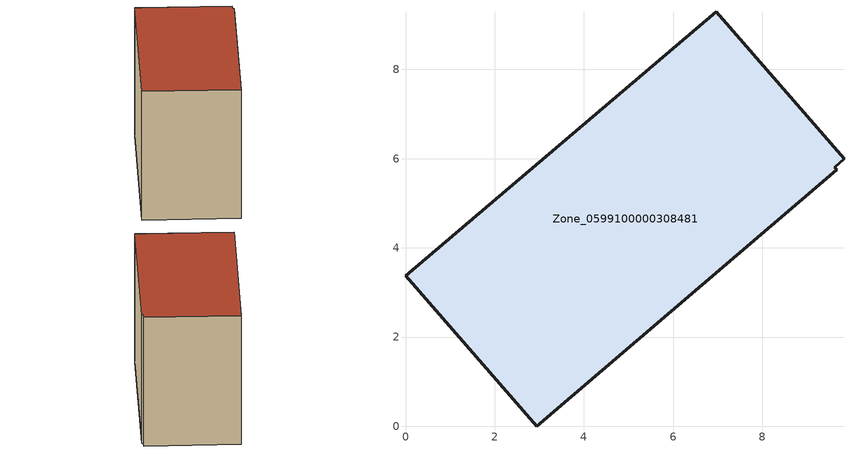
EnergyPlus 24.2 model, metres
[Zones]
Zone_0599100000308481
 floor ground (C_G): 9.62,5.8 9.67,5.75 2.94,0 0,3.37 6.96,9.29 9.83,6 z0
 wall outside (C_F): 9.83,6 6.96,9.29 0,3.37 2.94,0 9.67,5.75 9.62,5.8 9.83,6 z0:6.33
 roof outside (C_R): 9.67,5.75 9.62,5.8 9.83,6 6.96,9.29 0,3.37 2.94,0 z6.33
[BUILDING]
Pand.0599100000308481: North Axis=0; Terrain=City; Loads Convergence Tolerance Value=0.04; Temperature Convergence Tolerance Value=0.4; Solar Distribution=FullExterior; Maximum Number of Warmup Days=25; Minimum Number of Warmup Days=1
[Site:Location]
Rotterdam.The.Hague.AP_ZH_NLD Design_Conditions: Latitude=51.96; Longitude=4.45; Time Zone=1; Elevation=-4.5
[SITE:GROUNDTEMPERATURE:BUILDINGSURFACE]
18, 18, 18, 18, 18, 18, 18, 18, 18, 18, 18, 18
[MATERIAL] Thermal Absorptance=0.9; Solar Absorptance=0.7; Visible Absorptance=0.7
Name | Roughness | Thickness | Conductivity | Density | Specific Heat
G.TI.1946 | MediumSmooth | 0.15 | 1 | 540 | 1210
F.TI.1946 | Rough | 0.3 | 0.857143 | 1920 | 840
R.TI.1946 | MediumRough | 0.2 | 0.1 | 1500 | 1000
[CONSTRUCTION]
C_G: G.TI.1946
C_F: F.TI.1946
C_R: R.TI.1946
[ZONE]
Zone_0599100000308481: Type=1; Multiplier=1; Ceiling Height=Autocalculate; Volume=Autocalculate; Floor Area=autocalculate; Part of Total Floor Area=Yes
[ZONEINFILTRATION:DESIGNFLOWRATE]
Infil_Zone_0599100000308481: Zone or ZoneList or Space or SpaceList=Zone_0599100000308481; Schedule=AlwaysOn; Design Flow Rate Calculation Method=Flow/Area; Flow Rate per Floor Area=0.003; Constant Term Coefficient=1; Temperature Term Coefficient=0; Velocity Term Coefficient=0; Velocity Squared Term Coefficient=0
[HVACTEMPLATE:ZONE:IDEALLOADSAIRSYSTEM]
Zone_0599100000308481: Maximum Heating Supply Air Temperature=50; Minimum Cooling Supply Air Temperature=13; Maximum Heating Supply Air Humidity Ratio=0.0156; Minimum Cooling Supply Air Humidity Ratio=0.0077; Heating Limit=NoLimit; Cooling Limit=NoLimit; Dehumidification Control Type=ConstantSensibleHeatRatio; Cooling Sensible Heat Ratio=0.7; Dehumidification Setpoint=60; Humidification Control Type=None; Humidification Setpoint=30; Outdoor Air Method=None; Outdoor Air Flow Rate per Person=0.00944; Outdoor Air Flow Rate per Zone Floor Area=0; Outdoor Air Flow Rate per Zone=0; Demand Controlled Ventilation Type=None; Outdoor Air Economizer Type=NoEconomizer; Heat Recovery Type=None; Sensible Heat Recovery Effectiveness=0.7; Latent Heat Recovery Effectiveness=0.65
[ZONECONTROL:THERMOSTAT]
ThermostatControl_Zone_0599100000308481: Zone or ZoneList=Zone_0599100000308481; Control Type Schedule=DualSetpointControlType; Control 1=Thermostat_Zone_0599100000308481; Temperature Difference Between Cutout And Setpoint=0
[THERMOSTATSETPOINT:DUALSETPOINT]
Thermostat_Zone_0599100000308481: Heating Setpoint Temperature Schedule=HeatingSetpoint_Zone_0599100000308481; Cooling Setpoint Temperature Schedule=CoolingSetpoint_Zone_0599100000308481
[SCHEDULE:COMPACT]
HeatingSetpoint_Zone_0599100000308481: Through: 12/31, For: AllDays, Until: 24:00, 21
CoolingSetpoint_Zone_0599100000308481: Through: 12/31, For: AllDays, Until: 24:00, 24
DualSetpointControlType: Through: 12/31, For: AllDays, Until: 24:00, 4
AlwaysOn: Through: 12/31, For: AllDays, Until: 24:00, 1
